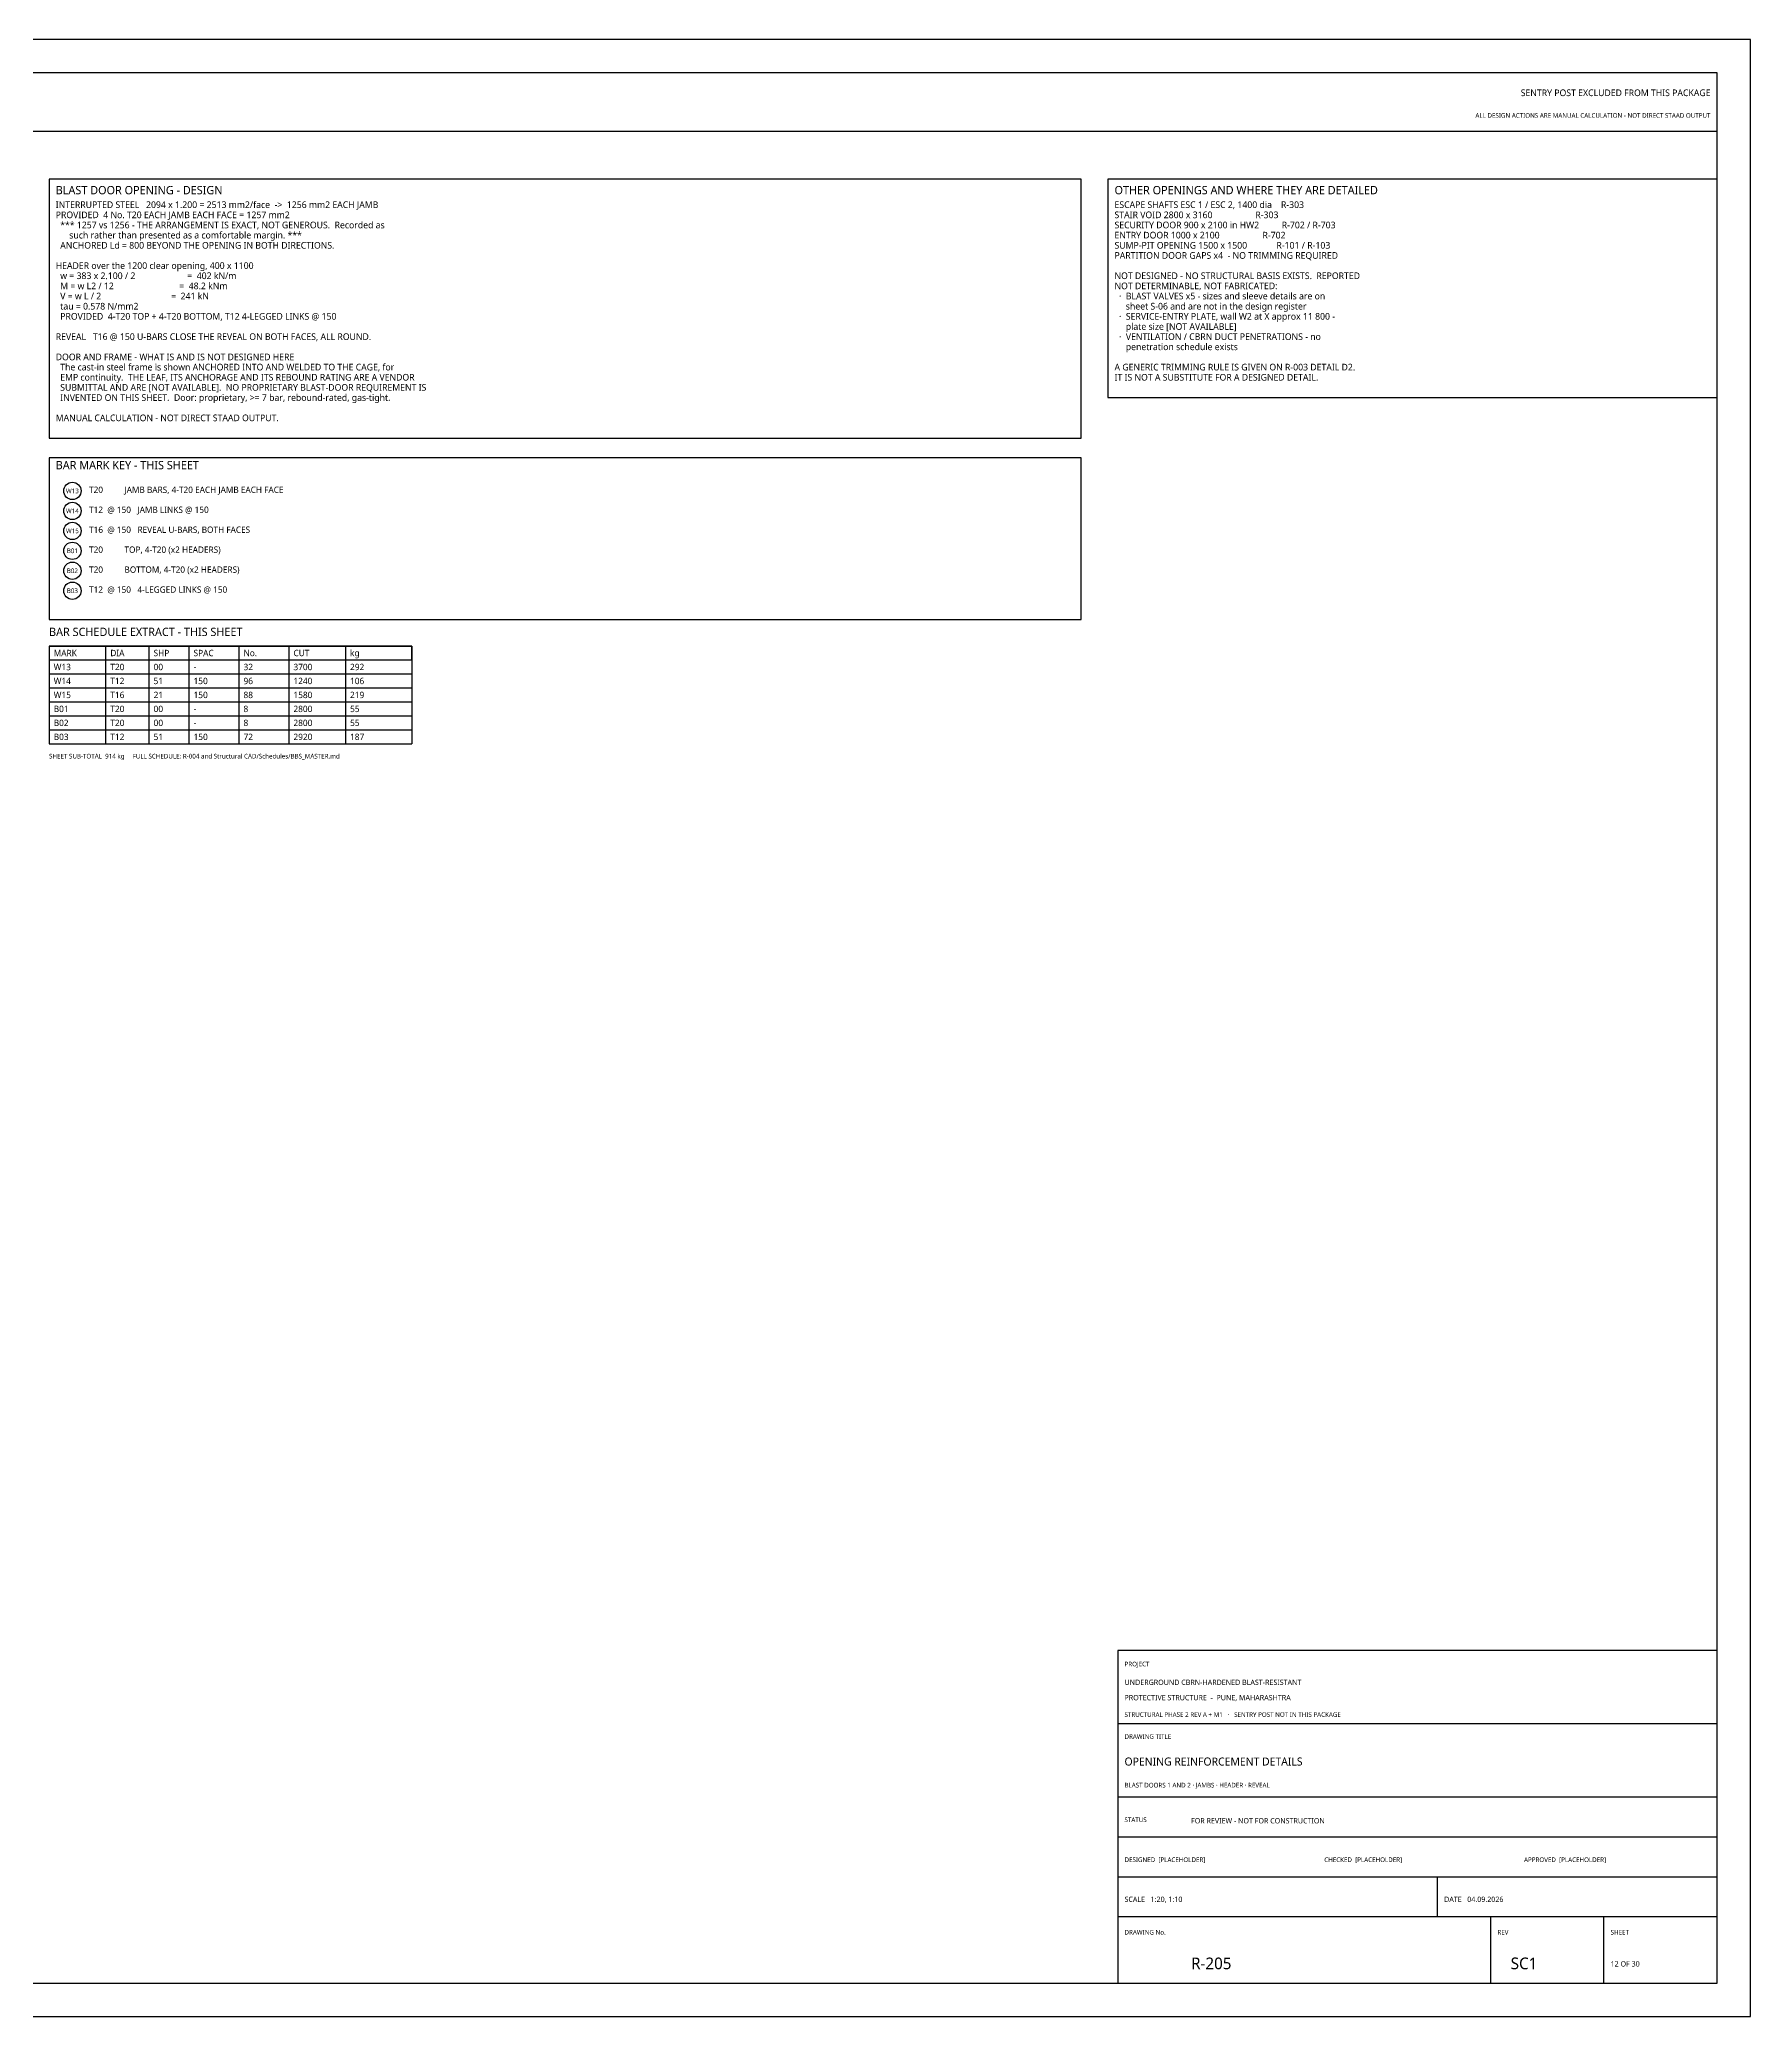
# Model space of a CAD drawing. Header units: millimetres. Extents: x 0 to 841, y 0 to 594.
# Drawn here: x 327 to 841, y 0 to 594 of the extents above; entities that cross this region are included whole.
import ezdxf
from ezdxf.enums import TextEntityAlignment as Align

# ---------------------------------------------------------------- set-up
doc = ezdxf.new("R2010")
doc.units = ezdxf.units.MM
for name, color, linetype in [('S-BLAST', 1, 'Continuous'), ('S-CALLOUT', 2, 'Continuous'), ('S-NOTE', 7, 'Continuous'), ('S-TABLE', 7, 'Continuous'), ('S-TITLE', 7, 'Continuous')]:
    doc.layers.add(name, color=color, linetype=linetype)
doc.styles.add('OpenSans', font='OpenSans-Regular.ttf')

msp = doc.modelspace()

# ---------------------------------------------------------------- linework, layer by layer
at = {"layer": 'S-CALLOUT'}
for centre in [(337, 458.375), (337, 452.375), (337, 446.375), (337, 440.375), (337, 434.375), (337, 428.375)]:
    msp.add_circle(centre, 2.6, dxfattribs=at)
at = {"layer": 'S-TABLE'}
for p, q in [((330, 411.775), (439, 411.775)), ((330, 411.775), (330, 382.375)), ((347, 411.775), (347, 382.375)), ((360, 411.775), (360, 382.375)), ((372, 411.775), (372, 382.375)), ((387, 411.775), (387, 382.375)), ((402, 411.775), (402, 382.375)), ((419, 411.775), (419, 382.375)), ((439, 411.775), (439, 382.375)), ((330, 403.375), (439, 403.375)), ((330, 399.175), (439, 399.175)), ((330, 394.975), (439, 394.975)), ((330, 390.775), (439, 390.775)), ((330, 386.575), (439, 386.575)), ((330, 382.375), (439, 382.375))]:
    msp.add_line(p, q, dxfattribs=at)
msp.add_lwpolyline([(330, 407.575), (439, 407.575), (439, 411.775), (330, 411.775)], close=True, dxfattribs=at)
at = {"layer": 'S-TITLE'}
for p, q in [((10, 566.5), (831, 566.5)), ((651, 88), (831, 88)), ((651, 66), (831, 66)), ((651, 54), (831, 54)), ((651, 42), (831, 42)), ((747, 30), (747, 42)), ((651, 30), (831, 30)), ((763, 10), (763, 30)), ((797, 10), (797, 30))]:
    msp.add_line(p, q, dxfattribs=at)
for points in [[(0, 0), (841, 0), (841, 594), (0, 594)], [(10, 10), (831, 10), (831, 584), (10, 584)], [(330, 474.275), (640, 474.275), (640, 552), (330, 552)], [(648, 486.475), (831, 486.475), (831, 552), (648, 552)], [(330, 419.775), (640, 419.775), (640, 468.275), (330, 468.275)], [(651, 10), (831, 10), (831, 110), (651, 110)]]:
    msp.add_lwpolyline(points, close=True, dxfattribs=at)

# ---------------------------------------------------------------- texts
at = {"layer": 'S-BLAST', "style": 'OpenSans'}
for s, height, p in [('SENTRY POST EXCLUDED FROM THIS PACKAGE', 2, (829, 577)), ('ALL DESIGN ACTIONS ARE MANUAL CALCULATION - NOT DIRECT STAAD OUTPUT', 1.4, (829, 570.5))]:
    msp.add_text(s, height=height, dxfattribs=at).set_placement(p, align=Align.RIGHT)
msp.add_text('FOR REVIEW - NOT FOR CONSTRUCTION', height=1.6, dxfattribs=at).set_placement((673, 58))
at = {"layer": 'S-CALLOUT', "style": 'OpenSans'}
for s, p in [('W13', (337, 458.375)), ('W14', (337, 452.375)), ('W15', (337, 446.375)), ('B01', (337, 440.375)), ('B02', (337, 434.375)), ('B03', (337, 428.375))]:
    msp.add_text(s, height=1.4, dxfattribs=at).set_placement(p, align=Align.MIDDLE_CENTER)
at = {"layer": 'S-NOTE', "style": 'OpenSans'}
for s, height, p in [('INTERRUPTED STEEL   2094 x 1.200 = 2513 mm2/face  ->  1256 mm2 EACH JAMB', 2, (332, 543.375)), ('PROVIDED  4 No. T20 EACH JAMB EACH FACE = 1257 mm2', 2, (332, 540.325)), ('STAIR VOID 2800 x 3160                   R-303', 2, (650, 540.325)), ('ESCAPE SHAFTS ESC 1 / ESC 2, 1400 dia    R-303', 2, (650, 543.375)), ('  *** 1257 vs 1256 - THE ARRANGEMENT IS EXACT, NOT GENEROUS.  Recorded as', 2, (332, 537.275)), ('      such rather than presented as a comfortable margin. ***', 2, (332, 534.225)), ('SECURITY DOOR 900 x 2100 in HW2          R-702 / R-703', 2, (650, 537.275)), ('ENTRY DOOR 1000 x 2100                   R-702', 2, (650, 534.225)), ('  ANCHORED Ld = 800 BEYOND THE OPENING IN BOTH DIRECTIONS.', 2, (332, 531.175)), ('SUMP-PIT OPENING 1500 x 1500             R-101 / R-103', 2, (650, 531.175)), ('PARTITION DOOR GAPS x4  - NO TRIMMING REQUIRED', 2, (650, 528.125)), ('HEADER over the 1200 clear opening, 400 x 1100', 2, (332, 525.075)), ('  w = 383 x 2.100 / 2                       =  402 kN/m', 2, (332, 522.025)), ('NOT DESIGNED - NO STRUCTURAL BASIS EXISTS.  REPORTED', 2, (650, 522.025)), ('  V = w L / 2                               =  241 kN', 2, (332, 515.925)), ('  M = w L2 / 12                             =  48.2 kNm', 2, (332, 518.975)), ('NOT DETERMINABLE, NOT FABRICATED:', 2, (650, 518.975)), ('  ·  BLAST VALVES x5 - sizes and sleeve details are on', 2, (650, 515.925)), ('  tau = 0.578 N/mm2', 2, (332, 512.875)), ('  PROVIDED  4-T20 TOP + 4-T20 BOTTOM, T12 4-LEGGED LINKS @ 150', 2, (332, 509.825)), ('  ·  SERVICE-ENTRY PLATE, wall W2 at X approx 11 800 -', 2, (650, 509.825)), ('     sheet S-06 and are not in the design register', 2, (650, 512.875)), ('REVEAL   T16 @ 150 U-BARS CLOSE THE REVEAL ON BOTH FACES, ALL ROUND.', 2, (332, 503.725)), ('  ·  VENTILATION / CBRN DUCT PENETRATIONS - no', 2, (650, 503.725)), ('     plate size [NOT AVAILABLE]', 2, (650, 506.775)), ('DOOR AND FRAME - WHAT IS AND IS NOT DESIGNED HERE', 2, (332, 497.625)), ('     penetration schedule exists', 2, (650, 500.675)), ('  The cast-in steel frame is shown ANCHORED INTO AND WELDED TO THE CAGE, for', 2, (332, 494.575)), ('  EMP continuity.  THE LEAF, ITS ANCHORAGE AND ITS REBOUND RATING ARE A VENDOR', 2, (332, 491.525)), ('A GENERIC TRIMMING RULE IS GIVEN ON R-003 DETAIL D2.', 2, (650, 494.575)), ('IT IS NOT A SUBSTITUTE FOR A DESIGNED DETAIL.', 2, (650, 491.525)), ('  INVENTED ON THIS SHEET.  Door: proprietary, >= 7 bar, rebound-rated, gas-tight.', 2, (332, 485.425)), ('  SUBMITTAL AND ARE [NOT AVAILABLE].  NO PROPRIETARY BLAST-DOOR REQUIREMENT IS', 2, (332, 488.475)), ('MANUAL CALCULATION - NOT DIRECT STAAD OUTPUT.', 2, (332, 479.325)), ('T20          JAMB BARS, 4-T20 EACH JAMB EACH FACE', 1.9, (342, 457.775)), ('T12  @ 150   JAMB LINKS @ 150', 1.9, (342, 451.775)), ('T16  @ 150   REVEAL U-BARS, BOTH FACES', 1.9, (342, 445.775)), ('T20          TOP, 4-T20 (x2 HEADERS)', 1.9, (342, 439.775)), ('T20          BOTTOM, 4-T20 (x2 HEADERS)', 1.9, (342, 433.775)), ('T12  @ 150   4-LEGGED LINKS @ 150', 1.9, (342, 427.775))]:
    msp.add_text(s, height=height, dxfattribs=at).set_placement(p)
at = {"layer": 'S-TABLE', "style": 'OpenSans'}
for s, height, p in [('MARK', 1.9091, (331.4, 408.72)), ('DIA', 1.9091, (348.4, 408.72)), ('SHP', 1.9091, (361.4, 408.72)), ('SPAC', 1.9091, (373.4, 408.72)), ('No.', 1.9091, (388.4, 408.72)), ('CUT', 1.9091, (403.4, 408.72)), ('kg', 1.9091, (420.4, 408.72)), ('W13', 1.9091, (331.4, 404.52)), ('T20', 1.9091, (348.4, 404.52)), ('00', 1.9091, (361.4, 404.52)), ('-', 1.909, (373.4, 404.52)), ('32', 1.9091, (388.4, 404.52)), ('3700', 1.9091, (403.4, 404.52)), ('292', 1.9091, (420.4, 404.52)), ('W14', 1.9091, (331.4, 400.32)), ('W15', 1.9091, (331.4, 396.12)), ('T12', 1.9091, (348.4, 400.32)), ('T16', 1.9091, (348.4, 396.12)), ('21', 1.9091, (361.4, 396.12)), ('51', 1.9091, (361.4, 400.32)), ('150', 1.9091, (373.4, 400.32)), ('150', 1.9091, (373.4, 396.12)), ('88', 1.9091, (388.4, 396.12)), ('96', 1.9091, (388.4, 400.32)), ('1240', 1.9091, (403.4, 400.32)), ('1580', 1.9091, (403.4, 396.12)), ('219', 1.9091, (420.4, 396.12)), ('106', 1.9091, (420.4, 400.32)), ('B01', 1.9091, (331.4, 391.92)), ('T20', 1.9091, (348.4, 391.92)), ('00', 1.9091, (361.4, 391.92)), ('-', 1.909, (373.4, 391.92)), ('8', 1.909, (388.4, 391.92)), ('2800', 1.9091, (403.4, 391.92)), ('55', 1.9091, (420.4, 391.92)), ('B02', 1.9091, (331.4, 387.72)), ('T20', 1.9091, (348.4, 387.72)), ('00', 1.9091, (361.4, 387.72)), ('-', 1.909, (373.4, 387.72)), ('8', 1.909, (388.4, 387.72)), ('2800', 1.9091, (403.4, 387.72)), ('55', 1.9091, (420.4, 387.72)), ('B03', 1.9091, (331.4, 383.52)), ('T12', 1.9091, (348.4, 383.52)), ('51', 1.9091, (361.4, 383.52)), ('150', 1.9091, (373.4, 383.52)), ('72', 1.9091, (388.4, 383.52)), ('2920', 1.9091, (403.4, 383.52)), ('187', 1.9091, (420.4, 383.52)), ('SHEET SUB-TOTAL  914 kg     FULL SCHEDULE: R-004 and Structural CAD/Schedules/BBS_MASTER.md', 1.4, (330, 377.975))]:
    msp.add_text(s, height=height, dxfattribs=at).set_placement(p)
at = {"layer": 'S-TITLE', "style": 'OpenSans'}
for s, height, p in [('BLAST DOOR OPENING - DESIGN', 2.5, (332, 547.5)), ('OTHER OPENINGS AND WHERE THEY ARE DETAILED', 2.5, (650, 547.5)), ('BAR MARK KEY - THIS SHEET', 2.5, (332, 464.875)), ('BAR SCHEDULE EXTRACT - THIS SHEET', 2.5, (330, 414.775)), ('PROJECT', 1.4, (653, 105.2)), ('UNDERGROUND CBRN-HARDENED BLAST-RESISTANT', 1.6, (653, 99.6)), ('PROTECTIVE STRUCTURE  -  PUNE, MAHARASHTRA', 1.6, (653, 95)), ('STRUCTURAL PHASE 2 REV A + M1   ·   SENTRY POST NOT IN THIS PACKAGE', 1.4, (653, 90)), ('DRAWING TITLE', 1.4, (653, 83.4)), ('OPENING REINFORCEMENT DETAILS', 2.4, (653, 75.4)), ('BLAST DOORS 1 AND 2 · JAMBS · HEADER · REVEAL', 1.4, (653, 68.8)), ('STATUS', 1.4, (653, 58.4)), ('DESIGNED  [PLACEHOLDER]', 1.4, (653, 46.4)), ('CHECKED  [PLACEHOLDER]', 1.4, (713, 46.4)), ('APPROVED  [PLACEHOLDER]', 1.4, (773, 46.4)), ('SCALE   1:20, 1:10', 1.6, (653, 34.4)), ('DATE   04.09.2026', 1.6, (749, 34.4)), ('DRAWING No.', 1.4, (653, 24.6)), ('REV', 1.4, (765, 24.6)), ('SHEET', 1.4, (799, 24.6)), ('R-205', 3.5, (673, 14.2)), ('SC1', 3.5, (769, 14.2)), ('12 OF 30', 1.6, (799, 15))]:
    msp.add_text(s, height=height, dxfattribs=at).set_placement(p)

doc.saveas('drawing.dxf')
